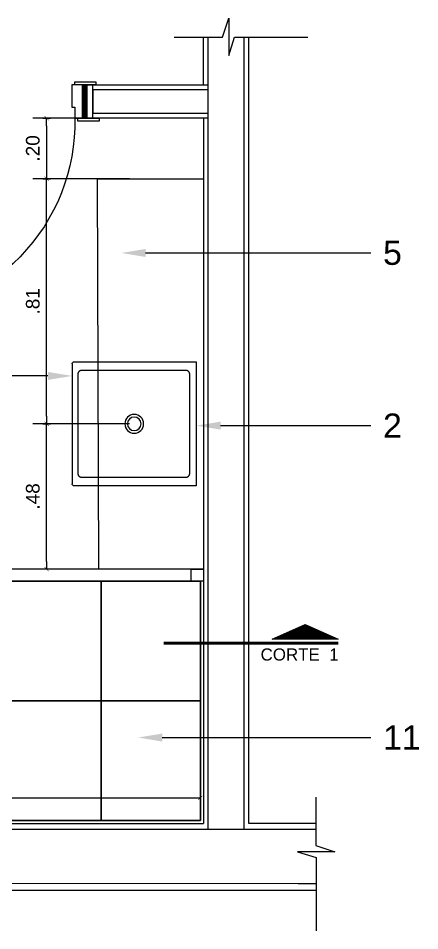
# Model space of a CAD drawing. Header units: metres. Extents: x 198 to 412, y -54 to 17.
# Drawn here: x 252.118 to 253.443, y -45.877 to -42.863 of the extents above; entities that cross this region are included whole.
import ezdxf
from ezdxf import colors
from ezdxf.entities.mleader import LeaderData, LeaderLine
from ezdxf.math import Vec2, Vec3

# ---------------------------------------------------------------- set-up
doc = ezdxf.new("R2010")
doc.units = ezdxf.units.M
doc.header["$LTSCALE"] = 10
for name, color, linetype in [('02', 2, 'Continuous'), ('A-ABERTURAS', 2, 'Continuous'), ('A-EQUIPAMIENTO FIJO', 1, 'Continuous'), ('A-MUROS', 6, 'Continuous'), ('A-Revoques', 1, 'Continuous'), ('A-TEXTOS', 2, 'Continuous'), ('Texto', 3, 'Continuous'), ('TM-REVEST', 252, 'Continuous')]:
    doc.layers.add(name, color=color, linetype=linetype)
doc.styles.add('ARIAL', font='arial.ttf')
doc.dimstyles.new('ST-COTA-25', dxfattribs={"dimscale": 0.25, "dimtxt": 0.18, "dimasz": 0.1, "dimexe": 0.18, "dimexo": 0.0625, "dimgap": 0.09, "dimtad": 1, "dimzin": 4, "dimdsep": 46, "dimtxsty": 'ARIAL', "dimblk1": 'COTA_N', "dimblk2": 'COTA_N', "dimsah": 1, "dimcen": 0.09, "dimclrd": 8, "dimclre": 8, "dimclrt": 1, "dimadec": 0, "dimazin": 0, "dimtfac": 1, "dimtix": 1, "dimtmove": 0, "dimatfit": 3, "dimldrblk": 'COTA_N', "dimfxl": 0.18, "dimtolj": 1, "dimtzin": 0, "dimarcsym": 0})

# ---------------------------------------------------------------- blocks, each defined once
blk = doc.blocks.new('L830_p')
at = {"layer": 'A-EQUIPAMIENTO FIJO'}
for p, q in [((-205.5, 212.4), (-205.5, -188.6)), ((202.5, 214.4), (-203.5, 214.4)), ((204.5, -188.6), (204.5, 212.4)), ((165, 191.4), (-166, 191.4)), ((-178, 179.4), (-178, -163.6)), ((177, -163.6), (177, 179.4)), ((-166, -175.6), (165, -175.6)), ((197.5, -195.6), (-198.5, -195.6))]:
    blk.add_line(p, q, dxfattribs=at)
for points in [[(-166, 191.4, 0), (-167.2, 191.4, 0), (-168.4, 191.2, 0), (-169.5, 190.9, 0), (-170.6, 190.5, 0), (-171.7, 190, 0), (-172.7, 189.4, 0), (-173.6, 188.7, 0), (-174.5, 187.9, 0), (-175.3, 187.1, 0), (-176, 186.1, 0), (-176.6, 185.1, 0), (-177.1, 184, 0), (-177.5, 182.9, 0), (-177.8, 181.8, 0), (-178, 180.6, 0), (-178, 179.4, 0)], [(177, 179.4, 0), (176.9, 180.6, 0), (176.8, 181.8, 0), (176.5, 182.9, 0), (176.1, 184, 0), (175.6, 185.1, 0), (175, 186.1, 0), (174.3, 187.1, 0), (173.5, 187.9, 0), (172.6, 188.7, 0), (171.7, 189.4, 0), (170.6, 190, 0), (169.6, 190.5, 0), (168.5, 190.9, 0), (167.3, 191.2, 0), (166.2, 191.4, 0), (165, 191.4, 0)], [(-178, -163.6, 0), (-178, -164.8, 0), (-177.8, -165.9, 0), (-177.5, -167.1, 0), (-177.1, -168.2, 0), (-176.6, -169.2, 0), (-176, -170.3, 0), (-175.3, -171.2, 0), (-174.5, -172.1, 0), (-173.6, -172.9, 0), (-172.7, -173.6, 0), (-171.7, -174.2, 0), (-170.6, -174.7, 0), (-169.5, -175.1, 0), (-168.4, -175.4, 0), (-167.2, -175.5, 0), (-166, -175.6, 0)], [(165, -175.6, 0), (166.2, -175.5, 0), (167.3, -175.4, 0), (168.5, -175.1, 0), (169.6, -174.7, 0), (170.6, -174.2, 0), (171.7, -173.6, 0), (172.6, -172.9, 0), (173.5, -172.1, 0), (174.3, -171.2, 0), (175, -170.3, 0), (175.6, -169.2, 0), (176.1, -168.2, 0), (176.5, -167.1, 0), (176.8, -165.9, 0), (176.9, -164.8, 0), (177, -163.6, 0)]]:
    blk.add_polyline3d(points, dxfattribs=at)
for radius in [31, 22.5]:
    blk.add_circle((-0.5, 9.4), radius, dxfattribs=at)
for centre, radius, start, end in [((-203.5, 212.4), 2, 89.9815, 180), ((202.5, 212.4), 2, 359.9815, 90), ((-198.5, -188.6), 7, 180.001, 270.001), ((197.5, -188.6), 7, 269.999, 359.999)]:
    blk.add_arc(centre, radius, start, end, dxfattribs=at)
blk = doc.blocks.new('hoja 65')
for p, q in [((1.8722, 6.9573), (1.8722, 6.9907)), ((1.9082, 6.9907), (1.8722, 6.9907)), ((1.8722, 6.9573), (1.8722, 6.9907)), ((1.9082, 6.9907), (1.8722, 6.9907)), ((1.9082, 6.9573), (1.9082, 6.9907)), ((1.9082, 6.9573), (1.9082, 6.9907)), ((1.8378, 6.9321), (1.8496, 6.945)), ((1.8378, 6.9321), (1.8496, 6.945)), ((1.8496, 6.945), (1.869, 6.9476)), ((1.8496, 6.945), (1.869, 6.9476)), ((1.869, 6.9476), (1.869, 6.9573)), ((1.869, 6.9573), (1.8722, 6.9573)), ((1.869, 6.9476), (1.869, 6.9573)), ((1.869, 6.9573), (1.8722, 6.9573)), ((1.9115, 6.9573), (1.9082, 6.9573)), ((1.9115, 6.9573), (1.9082, 6.9573)), ((1.9115, 6.9476), (1.9115, 6.9573)), ((1.9115, 6.9476), (1.9115, 6.9573)), ((1.9308, 6.945), (1.9115, 6.9476)), ((1.9308, 6.945), (1.9115, 6.9476)), ((1.9427, 6.9321), (1.9308, 6.945)), ((1.9427, 6.9321), (1.9308, 6.945)), ((1.8378, 6.8428), (1.8378, 6.9321)), ((1.8378, 6.8428), (1.8378, 6.9321)), ((1.8539, 6.9299), (1.8464, 6.9283)), ((1.8539, 6.9299), (1.8464, 6.9283)), ((1.8464, 6.9283), (1.8464, 6.8428)), ((1.8464, 6.9283), (1.8464, 6.8428)), ((1.8684, 6.9272), (1.8539, 6.9299)), ((1.8684, 6.9272), (1.8539, 6.9299)), ((1.8684, 6.9175), (1.8684, 6.9272)), ((1.8684, 6.9175), (1.8684, 6.9272)), ((1.8722, 6.9175), (1.8684, 6.9175)), ((1.8722, 6.9175), (1.8684, 6.9175)), ((1.8722, 6.3407), (1.8722, 6.9175)), ((1.8722, 6.3407), (1.8722, 6.9175)), ((1.9082, 6.3407), (1.9082, 6.9175)), ((1.9082, 6.9175), (1.912, 6.9175)), ((1.9082, 6.3407), (1.9082, 6.9175)), ((1.9082, 6.9175), (1.912, 6.9175)), ((1.912, 6.9272), (1.9265, 6.9299)), ((1.912, 6.9272), (1.9265, 6.9299)), ((1.912, 6.9175), (1.912, 6.9272)), ((1.912, 6.9175), (1.912, 6.9272)), ((1.9265, 6.9299), (1.9341, 6.9283)), ((1.9265, 6.9299), (1.9341, 6.9283)), ((1.9341, 6.9283), (1.9341, 6.8428)), ((1.9341, 6.9283), (1.9341, 6.8428)), ((1.9427, 6.8428), (1.9427, 6.9321)), ((1.9427, 6.8428), (1.9427, 6.9321)), ((1.8464, 6.8428), (1.8378, 6.8428)), ((1.8464, 6.8428), (1.8378, 6.8428)), ((1.9341, 6.8428), (1.9427, 6.8428)), ((1.9341, 6.8428), (1.9427, 6.8428)), ((1.8722, 6.3407), (1.9082, 6.3407)), ((1.8722, 6.3407), (1.9082, 6.3407))]:
    blk.add_line(p, q)
blk = doc.blocks.new('A$C9029')
at = {"transparency": 33554661}
h = blk.add_hatch(dxfattribs=at)
h.set_pattern_fill('ANSI31', color=1, scale=0.001, angle=180, style=0)
h.set_pattern_definition([(135, (3010.01075, -1180.768174), (0.0022450640303, 0.0022450640303), [])])
h.paths.add_polyline_path([(0.79, 0.01), (0.79, 0.12), (0.775, 0.12), (0.775, 0.01)])
h.paths.add_polyline_path([(0.055, 0.01), (0.055, 0.12), (0.04, 0.12), (0.04, 0.01)])
for p, q in [((0.04, 0.12), (0.02, 0.12)), ((0.79, 0.12), (0.81, 0.12)), ((0.04, 0.01), (0.02, 0.01)), ((0.79, 0.01), (0.81, 0.01))]:
    blk.add_line(p, q, dxfattribs=at)
for points in [[(0, 0.13), (0.07, 0.13), (0.07, 0.12), (0, 0.12)], [(0.83, 0.13), (0.76, 0.13), (0.76, 0.12), (0.83, 0.12)], [(0.01, 0.01), (0.08, 0.01), (0.08, 0), (0.01, 0)], [(0.82, 0.01), (0.75, 0.01), (0.75, 0), (0.82, 0)]]:
    blk.add_lwpolyline(points, close=True, dxfattribs=at)
at = {"color": 0, "linetype": 'ByBlock', "transparency": 33554661}
for points in [[(0.02, 0.12), (0.04, 0.12), (0.04, 0.01), (0.02, 0.01)], [(0.055, 0.12), (0.055, 0.01), (0.09, 0.01), (0.09, 0.084), (0.08, 0.084), (0.08, 0.12)], [(0.775, 0.12), (0.775, 0.01), (0.74, 0.01), (0.74, 0.084), (0.75, 0.084), (0.75, 0.12)], [(0.79, 0.12), (0.81, 0.12), (0.81, 0.01), (0.79, 0.01)]]:
    blk.add_lwpolyline(points, close=True, dxfattribs=at)
at = {"color": 1, "transparency": 33554661}
blk.add_arc((0.1135, 0.1333), 0.6367, 358.7992, 89.7714, dxfattribs=at)
at = {"transparency": 33554661}
blk.add_blockref('hoja 65', (-1.7922, -6.2207), dxfattribs=at)
blk = doc.blocks.new('COTA_N')
for p, q in [((-1, 0), (0, 0)), ((0, 0.5), (0, -0.5))]:
    blk.add_line(p, q)
at = {"color": 3, "const_width": 0.065}
blk.add_lwpolyline([(0.14, 0.14), (0.28, 0.28), (0, 0), (-0.14, -0.14), (-0.28, -0.28)], dxfattribs=at)
blk = doc.blocks.new('*D434')
at = {"color": 8, "lineweight": -2, "transparency": 16777216}
for p, q in [((251.2043, -45.4538), (251.2043, -45.4835)), ((251.2293, -45.4385), (252.694, -45.4385)), ((252.719, -45.4541), (252.719, -45.4835))]:
    blk.add_line(p, q, dxfattribs=at)
at = {"layer": 'Defpoints', "color": 0, "transparency": 16777216}
for p in [(251.2043, -45.4382), (252.719, -45.4385), (252.719, -45.4385)]:
    blk.add_point(p, dxfattribs=at)
at = {"color": 8, "lineweight": -2, "transparency": 16777216, "xscale": 0.025, "yscale": 0.025, "zscale": 0.025, "rotation": 180}
blk.add_blockref('COTA_N', (251.2043, -45.4385), dxfattribs=at)
at = {"color": 8, "lineweight": -2, "transparency": 16777216, "xscale": 0.025, "yscale": 0.025, "zscale": 0.025}
blk.add_blockref('COTA_N', (252.719, -45.4385), dxfattribs=at)
at = {"color": 1, "transparency": 16777216, "insert": (251.9617, -45.393), "char_height": 0.045, "attachment_point": 5, "style": 'ARIAL'}
blk.add_mtext('\\A1;1.51', dxfattribs=at)
blk = doc.blocks.new('*D437')
at = {"color": 8, "lineweight": -2, "transparency": 16777216}
for p, q in [((252.4148, -43.1926), (252.1665, -43.1926)), ((252.2115, -43.2176), (252.2115, -43.3676)), ((252.4148, -43.3926), (252.1665, -43.3926))]:
    blk.add_line(p, q, dxfattribs=at)
at = {"layer": 'Defpoints', "color": 0, "transparency": 16777216}
for p in [(252.4304, -43.1926), (252.2115, -43.3926), (252.4304, -43.3926)]:
    blk.add_point(p, dxfattribs=at)
at = {"color": 8, "lineweight": -2, "transparency": 16777216, "xscale": 0.025, "yscale": 0.025, "zscale": 0.025}
for p, rotation in [((252.2115, -43.1926), 90), ((252.2115, -43.3926), 270)]:
    blk.add_blockref('COTA_N', p, dxfattribs=dict(at, rotation=rotation))
at = {"color": 1, "transparency": 16777216, "insert": (252.166, -43.2926), "char_height": 0.045, "attachment_point": 5, "rotation": 90, "style": 'ARIAL'}
blk.add_mtext('\\A1;.20', dxfattribs=at)
blk = doc.blocks.new('*D438')
at = {"color": 8, "lineweight": -2, "transparency": 16777216}
for p, q in [((252.4851, -44.2025), (252.1665, -44.2025)), ((252.2115, -44.6573), (252.2115, -44.2275)), ((252.4565, -44.6823), (252.1665, -44.6823))]:
    blk.add_line(p, q, dxfattribs=at)
at = {"layer": 'Defpoints', "color": 0, "transparency": 16777216}
for p in [(252.2115, -44.2025), (252.5007, -44.2025), (252.4721, -44.6823)]:
    blk.add_point(p, dxfattribs=at)
at = {"color": 8, "lineweight": -2, "transparency": 16777216, "xscale": 0.025, "yscale": 0.025, "zscale": 0.025}
for p, rotation in [((252.2115, -44.2025), 90), ((252.2115, -44.6823), 270)]:
    blk.add_blockref('COTA_N', p, dxfattribs=dict(at, rotation=rotation))
at = {"color": 1, "transparency": 16777216, "insert": (252.166, -44.4424), "char_height": 0.045, "attachment_point": 5, "rotation": 90, "style": 'ARIAL'}
blk.add_mtext('\\A1;.48', dxfattribs=at)
blk = doc.blocks.new('*D439')
at = {"color": 8, "lineweight": -2, "transparency": 16777216}
for p, q in [((252.4851, -43.3926), (252.1665, -43.3926)), ((252.2115, -44.1775), (252.2115, -43.4176)), ((252.4851, -44.2025), (252.1665, -44.2025))]:
    blk.add_line(p, q, dxfattribs=at)
at = {"layer": 'Defpoints', "color": 0, "transparency": 16777216}
for p in [(252.2115, -43.3926), (252.5007, -43.3926), (252.5007, -44.2025)]:
    blk.add_point(p, dxfattribs=at)
at = {"color": 8, "lineweight": -2, "transparency": 16777216, "xscale": 0.025, "yscale": 0.025, "zscale": 0.025}
for p, rotation in [((252.2115, -43.3926), 90), ((252.2115, -44.2025), 270)]:
    blk.add_blockref('COTA_N', p, dxfattribs=dict(at, rotation=rotation))
at = {"color": 1, "transparency": 16777216, "insert": (252.166, -43.7976), "char_height": 0.045, "attachment_point": 5, "rotation": 90, "style": 'ARIAL'}
blk.add_mtext('\\A1;.81', dxfattribs=at)

msp = doc.modelspace()

# ---------------------------------------------------------------- hatches: boundary and pattern name
at = {"layer": 'Texto'}
h = msp.add_hatch(dxfattribs=at)
h.set_pattern_fill('_USER', color=251, scale=0.0025, angle=270, pattern_type=0)
h.set_pattern_definition([(270, (1544.9708943, -414.456083), (0.0025, -5e-19), [])])
h.paths.add_polyline_path([(253.0649, -44.8655), (253.1741, -44.9142), (252.9558, -44.9142)])

# ---------------------------------------------------------------- linework, layer by layer
at = {"layer": '02', "color": 3}
for points in [[(252.6329, -42.925), (252.7922, -42.925), (252.813, -42.8626), (252.813, -42.9858), (252.8316, -42.9245), (253.0739, -42.9245)], [(253.1005, -45.4362), (253.1005, -45.5956), (253.1629, -45.6163), (253.0397, -45.6163), (253.101, -45.6349), (253.101, -45.8772)]]:
    msp.add_lwpolyline(points, dxfattribs=at)
at = {"layer": 'A-EQUIPAMIENTO FIJO', "transparency": 33554687}
msp.add_line((252.729, -44.6823), (251.1943, -44.6823), dxfattribs=at)
at = {"layer": 'A-EQUIPAMIENTO FIJO'}
for p, q in [((252.689, -44.7223), (252.689, -44.6823)), ((252.689, -44.6823), (252.729, -44.6823)), ((252.729, -44.6823), (252.729, -44.7223)), ((252.689, -44.7223), (251.1943, -44.7223)), ((252.729, -44.7223), (252.689, -44.7223)), ((252.729, -44.7223), (252.719, -44.7223))]:
    msp.add_line(p, q, dxfattribs=at)
at = {"layer": 'A-EQUIPAMIENTO FIJO', "transparency": 33554687}
msp.add_lwpolyline([(252.729, -43.3926), (252.729, -44.6823), (252.3837, -44.6823), (252.379, -43.3926), (252.729, -43.3926)], dxfattribs=at)
at = {"layer": 'A-MUROS', "transparency": 33554687}
for p, q in [((252.744, -42.925), (252.744, -43.0976)), ((252.3645, -43.0976), (252.7442, -43.0976)), ((252.744, -43.0976), (252.744, -45.5426)), ((252.7438, -43.1776), (252.3645, -43.1776)), ((252.864, -45.5426), (252.864, -43.1776)), ((253.1005, -45.5426), (251.1791, -45.5426)), ((253.101, -45.7217), (250.867, -45.721))]:
    msp.add_line(p, q, dxfattribs=at)
at = {"layer": 'A-MUROS'}
for p, q in [((252.3645, -43.0976), (252.3645, -43.1776)), ((252.7438, -43.1776), (252.7438, -45.121))]:
    msp.add_line(p, q, dxfattribs=at)
at = {"layer": 'A-MUROS', "transparency": 33554687}
for points in [[(252.864, -45.121), (252.864, -42.9245)], [(253.0419, -45.721), (253.101, -45.7217)]]:
    msp.add_lwpolyline(points, dxfattribs=at)
at = {"layer": 'A-Revoques', "transparency": 33554687}
for p, q in [((252.3645, -43.1926), (252.3645, -43.0826)), ((252.3645, -43.0826), (252.7444, -43.0826)), ((252.7444, -43.1926), (252.3645, -43.1926)), ((252.729, -43.1926), (252.729, -45.5226)), ((251.1943, -45.5226), (252.729, -45.5226)), ((252.864, -45.5426), (252.744, -45.5426)), ((253.1005, -45.5226), (252.879, -45.5226)), ((250.867, -45.7426), (253.101, -45.7426))]:
    msp.add_line(p, q, dxfattribs=at)
for points in [[(252.729, -43.0826), (252.729, -42.925)], [(252.879, -45.5226), (252.879, -45.5226), (252.879, -42.9245)], [(251.2043, -44.7223), (251.2043, -45.5126), (252.719, -45.5126), (252.719, -44.7223)]]:
    msp.add_lwpolyline(points, dxfattribs=at)
at = {"layer": 'Texto', "color": 251}
msp.add_lwpolyline([(253.0649, -44.8655), (253.1741, -44.9142), (252.9558, -44.9142)], close=True, dxfattribs=at)
at = {"layer": 'Texto', "color": 251, "const_width": 0.01}
msp.add_lwpolyline([(253.1747, -44.9275), (252.5981, -44.9275)], dxfattribs=at)
at = {"layer": 'TM-REVEST'}
for points in [[(251.7942, -44.7223), (252.3919, -44.7223), (252.3919, -45.1175), (251.7942, -45.1175), (251.7942, -44.7175)], [(252.3919, -44.7223), (252.719, -44.7223), (252.719, -45.1175), (252.3919, -45.1175), (252.3919, -44.7223)], [(251.7942, -45.1174), (252.3919, -45.1174), (252.3919, -45.5126), (251.7942, -45.5126), (251.7942, -45.1174)], [(252.3919, -45.1174), (252.719, -45.1174), (252.719, -45.5126), (252.3919, -45.5126), (252.3919, -45.1174)]]:
    msp.add_lwpolyline(points, dxfattribs=at)

# ---------------------------------------------------------------- block references
at = {"layer": 'A-ABERTURAS', "transparency": 33554687, "xscale": -1, "rotation": 180}
msp.add_blockref('A$C9029', (251.5545, -43.0726), dxfattribs=at)
at = {"layer": 'A-EQUIPAMIENTO FIJO', "transparency": 33554687, "xscale": -0.001, "yscale": 0.001, "zscale": 0.001, "rotation": 270}
msp.add_blockref('L830_p', (252.4913, -44.202), dxfattribs=at)

# ---------------------------------------------------------------- texts
at = {"layer": 'Texto', "insert": (253.1756, -44.9851), "char_height": 0.04, "width": 0.382711, "attachment_point": 9, "style": 'ARIAL'}
msp.add_mtext('CORTE  1', dxfattribs=at)

# ---------------------------------------------------------------- dimensions: what is measured, and where the dimension line sits
for base, p1, p2, angle, picture, middle in [((252.2115, -43.3926), (252.4304, -43.1926), (252.4304, -43.3926), 90, '*D437', (252.166, -43.2926)), ((252.2115, -43.3926), (252.5007, -44.2025), (252.5007, -43.3926), 90, '*D439', (252.166, -43.7976)), ((252.2115, -44.2025), (252.4721, -44.6823), (252.5007, -44.2025), 90, '*D438', (252.166, -44.4424)), ((252.719, -45.4385), (251.2043, -45.4382), (252.719, -45.4385), 180, '*D434', (251.9617, -45.393))]:
    dim = msp.add_linear_dim(base=base, p1=p1, p2=p2, angle=angle, dimstyle='ST-COTA-25')
    dim.commit()
    dim.dimension.update_dxf_attribs({"geometry": picture, "text_midpoint": middle})

# ---------------------------------------------------------------- leaders
at = {"layer": 'A-TEXTOS'}
ml = msp.add_multileader_mtext('Standard', dxfattribs=at)
ml.set_content('5', color=256, style='ARIAL')
ml.set_leader_properties(color=1)
ml.build(insert=Vec2(0, 0))
ml.multileader.update_dxf_attribs({"has_text_frame": 1, "arrow_head_size": 0.08, "scale": 0.02})
ctx = ml.context
ctx.base_point, ctx.scale, ctx.char_height, ctx.arrow_head_size, ctx.landing_gap_size, ctx.plane_origin = Vec3(253.2823, -43.638), 0.02, 0.08, 0.08, 0.04, Vec3(250.6971, -43.638)
notes = []
notes.append((ctx, [(0, (1, 1, 0), (253.0209, -43.638), (1, 0), 0.2614, [(0, [(252.4581, -43.638)], 0, [])])]))
ctx.mtext.insert, ctx.mtext.flow_direction = Vec3(253.3223, -43.5973), 5
ml = msp.add_multileader_mtext('Standard', dxfattribs=at)
ml.set_content('3', color=256, style='ARIAL')
ml.set_leader_properties(color=1)
ml.build(insert=Vec2(0, 0))
ml.multileader.update_dxf_attribs({"has_text_frame": 1, "arrow_head_size": 0.08, "scale": 0.02})
ctx = ml.context
ctx.base_point, ctx.scale, ctx.char_height, ctx.arrow_head_size, ctx.landing_gap_size, ctx.plane_origin = Vec3(250.181, -44.0442), 0.02, 0.08, 0.08, 0.04, Vec3(252.0513, -44.0442)
ctx.text_align_type = 2
notes.append((ctx, [(0, (1, 1, 0), (250.4734, -44.0442), (-1, 0), 0.16, [(0, [(252.2957, -44.0442)], 0, [])])]))
ctx.mtext.insert, ctx.mtext.width, ctx.mtext.alignment, ctx.mtext.flow_direction = Vec3(250.2734, -44.0035), 0.029468, 3, 5
ml = msp.add_multileader_mtext('Standard', dxfattribs=at)
ml.set_content('2', color=256, style='ARIAL')
ml.set_leader_properties(color=1)
ml.build(insert=Vec2(0, 0))
ml.multileader.update_dxf_attribs({"has_text_frame": 1, "arrow_head_size": 0.08, "scale": 0.02})
ctx = ml.context
ctx.base_point, ctx.scale, ctx.char_height, ctx.arrow_head_size, ctx.landing_gap_size, ctx.plane_origin = Vec3(253.2823, -44.2084), 0.02, 0.08, 0.08, 0.04, Vec3(250.6971, -44.2084)
notes.append((ctx, [(0, (1, 1, 0), (253.0209, -44.2084), (1, 0), 0.2614, [(0, [(252.7057, -44.2084)], 0, [])])]))
ctx.mtext.insert, ctx.mtext.flow_direction = Vec3(253.3223, -44.1684), 5
ml = msp.add_multileader_mtext('Standard', dxfattribs=at)
ml.set_content('11', color=256, style='ARIAL')
ml.set_leader_properties(color=1)
ml.build(insert=Vec2(0, 0))
ml.multileader.update_dxf_attribs({"has_text_frame": 1, "arrow_head_size": 0.08, "scale": 0.02})
ctx = ml.context
ctx.base_point, ctx.scale, ctx.char_height, ctx.arrow_head_size, ctx.landing_gap_size, ctx.plane_origin = Vec3(253.2823, -45.2389), 0.02, 0.08, 0.08, 0.04, Vec3(250.6971, -45.2389)
notes.append((ctx, [(0, (1, 1, 0), (253.0209, -45.2389), (1, 0), 0.2614, [(0, [(252.5134, -45.2389)], 0, [])])]))
ctx.mtext.insert, ctx.mtext.flow_direction = Vec3(253.3223, -45.1989), 5
for ctx, leaders in notes:
    for number, flags, end, landing, length, lines in leaders:
        leader = LeaderData()
        leader.index, (leader.has_last_leader_line, leader.has_dogleg_vector, leader.attachment_direction) = number, flags
        leader.last_leader_point, leader.dogleg_vector, leader.dogleg_length = Vec3(end), Vec3(landing), length
        for number, points, colour, breaks in lines:
            line = LeaderLine()
            line.index, line.vertices, line.color, line.breaks = number, Vec3.list(points), colors.encode_raw_color(colour), breaks
            leader.lines.append(line)
        ctx.leaders.append(leader)

doc.saveas('drawing.dxf')
